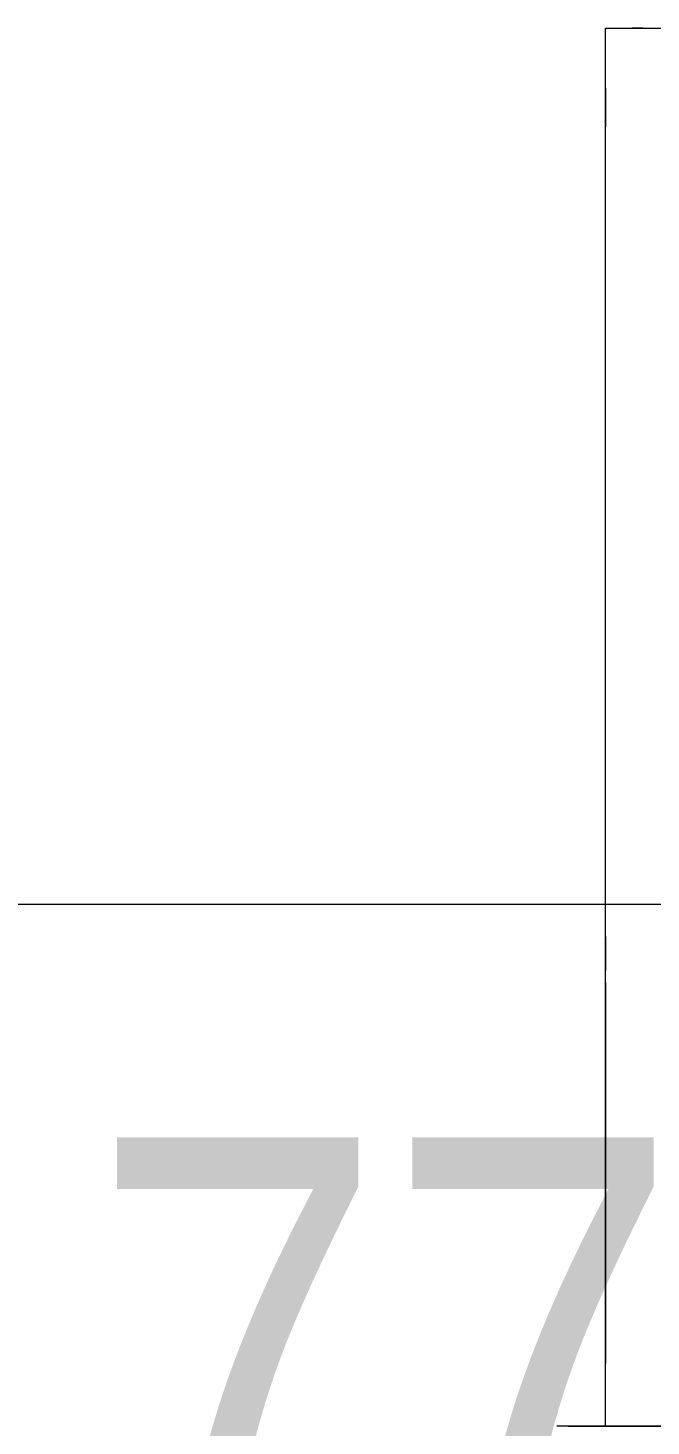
# Model space of a CAD drawing. Header units: millimetres. Extents: x -22227 to 20275, y 15053 to 61060.
# Drawn here: x -8809 to -8363, y 58947 to 59947 of the extents above; entities that cross this region are included whole.
import ezdxf

# ---------------------------------------------------------------- set-up
doc = ezdxf.new("R2010")
doc.units = ezdxf.units.MM
for name, color, linetype, lineweight in [('A-ANNO-DIMS', 7, 'Continuous', 9), ('A-ANNO-DIMS-170', 7, 'Continuous', 9), ('M-EQPM', 7, 'Continuous', 5)]:
    doc.layers.add(name, color=color, linetype=linetype, lineweight=lineweight)
doc.styles.add('Arial_1', font='arial.ttf', dxfattribs={"width": 0.8, "height": 340})
doc.dimstyles.new('AK_DIM_2_0_Arial', dxfattribs={"dimscale": 304.8, "dimtxt": 346.888196, "dimasz": 0.278871, "dimexe": 0.557743, "dimexo": 0.557743, "dimgap": 0.055774, "dimtad": 1, "dimdec": 0, "dimzin": 0, "dimdsep": 46, "dimtxsty": 'Arial_1', "dimblk1": 'OBLIQUE', "dimblk2": 'OBLIQUE', "dimsah": 1, "dimcen": 0.09, "dimadec": 0, "dimazin": 0, "dimtfac": 1, "dimtdec": 4, "dimtix": 1, "dimtmove": 0, "dimatfit": 3, "dimfxl": 1, "dimtvp": 1, "dimtolj": 1, "dimtzin": 0, "dimarcsym": 2})

# ---------------------------------------------------------------- blocks, each defined once
blk = doc.blocks.new('DanNong_VRV_1 QUẠT - OD-A-12_1-2147179-MẶT BẰNG HỆ THỐNG GIÓ TƯƠI')
at = {"layer": 'M-EQPM'}
for p, q in [((-525, -311.8), (-525, 688.2)), ((-525, 688.2), (655, 688.2)), ((-525, 688.2), (655, 688.2)), ((-525, -311.8), (-525, 688.2)), ((-516.4, 688.2), (655, 688.2)), ((-498.9, 688.2), (-505.9, 688.2)), ((-498.9, 688.2), (-505.9, 688.2)), ((-498.9, 688.2), (-505.9, 688.2)), ((-498.9, 688.2), (-505.9, 688.2)), ((-497.9, 688.2), (-503.9, 688.2)), ((-497.9, 688.2), (-503.9, 688.2)), ((-525, 645.2), (-525, 617.4)), ((-525, 645.2), (-525, 617.4)), ((-525, 633.5), (-525, 624.5)), ((-525, 633.5), (-525, 624.5)), ((-525, 626.5), (-525, 617.5)), ((-525, 626.5), (-525, 617.5)), ((-525, 616.5), (-525, 622.2)), ((-525, -273.6), (-525, 616.5)), ((-525, 38.4), (-525, 616.5)), ((-525, 38.4), (-525, 28.4)), ((-525, 28.4), (-525, 38.4)), ((-525, 38.4), (-525, 28.4)), ((-525, 28.4), (-525, 38.4)), ((-525, 28.4), (-525, 14)), ((-525, 28.4), (-525, 14)), ((-525, 28.4), (-525, 14)), ((-525, 28.4), (-525, 14)), ((-525, 5.4), (-525, 0.4)), ((-525, 5.4), (-525, 0.4)), ((-525, 5.4), (-525, 0.4)), ((-525, 5.4), (-525, 0.4)), ((-525, 5.4), (-525, 0.4)), ((-525, 5.4), (-525, 0.4)), ((-525, 5.4), (-525, 0.4)), ((-525, 5.4), (-525, 0.4)), ((-525, 5.4), (-525, 0.4)), ((-525, 5.4), (-525, 0.4)), ((-525, -239.6), (-525, 0.4)), ((-525, 0.4), (-525, -239.6)), ((-525, -239.6), (-525, 0.4)), ((-525, 0.4), (-525, -239.6)), ((-525, -239.6), (-525, 0.4)), ((-525, 0.4), (-525, -239.6)), ((-525, -239.6), (-525, 0.4)), ((-525, 0.4), (-525, -239.6)), ((-525, 0.4), (-525, -4.6)), ((-525, -239.6), (-525, 0.4)), ((-525, 0.4), (-525, -239.6)), ((-525, -239.6), (-525, 0.4)), ((-525, 0.4), (-525, -239.6)), ((-525, -239.6), (-525, 0.4)), ((-525, 0.4), (-525, -239.6)), ((-525, -239.6), (-525, 0.4)), ((-525, 0.4), (-525, -239.6)), ((-525, -239.6), (-525, 0.4)), ((-525, 0.4), (-525, -239.6)), ((-525, -239.6), (-525, 0.4)), ((-525, 0.4), (-525, -239.6)), ((-525, -190.2), (-525, -4.6)), ((-525, -4.6), (-525, -190.2)), ((-525, -127.9), (-525, -158.2)), ((-525, -190.2), (-525, -195.2)), ((-525, -239.3), (-525, -267.1)), ((-525, -239.3), (-525, -267.1)), ((-525, -239.3), (-525, -267.1)), ((-525, -239.3), (-525, -267.1)), ((-525, -239.3), (-525, -267.1)), ((-525, -239.3), (-525, -267.1)), ((-525, -239.6), (-525, -244.6)), ((-525, -239.6), (-525, -244.6)), ((-525, -239.6), (-525, -244.6)), ((-525, -239.6), (-525, -244.6)), ((-525, -239.6), (-525, -244.6)), ((-525, -239.6), (-525, -244.6)), ((-525, -239.6), (-525, -244.6)), ((-525, -239.6), (-525, -244.6)), ((-525, -239.6), (-525, -244.6)), ((-525, -239.6), (-525, -244.6)), ((-525, -244.1), (-525, -241.7)), ((-525, -252.7), (-525, -261.7)), ((-525, -252.7), (-525, -261.7)), ((-550.1, -311.8), (-559.7, -311.8)), ((-444.6, -311.8), (-551.6, -311.8)), ((-551.6, -311.8), (-517, -311.8)), ((-550.1, -311.8), (-540.5, -311.8)), ((-525, -311.8), (655, -311.8)), ((-517, -311.8), (-444.6, -311.8)), ((-498.5, -311.8), (-513.8, -311.8)), ((-508.6, -311.8), (485.5, -311.8)), ((-498.5, -311.8), (-483.1, -311.8))]:
    blk.add_line(p, q, dxfattribs=at)
blk = doc.blocks.new('AK-SGS-M3-Hrvt_rvt-1-MẶT BẰNG HỆ THỐNG GIÓ TƯƠI')
at = {"layer": 'M-EQPM', "color": 4, "lineweight": 18, "true_color": 0x00ffff}
blk.add_blockref('DanNong_VRV_1 QUẠT - OD-A-12_1-2147179-MẶT BẰNG HỆ THỐNG GIÓ TƯƠI', (-7870.9, 59258.7), dxfattribs=at)
blk = doc.blocks.new('DIMBLOCK2-MẶT BẰNG HỆ THỐNG GIÓ TƯƠI')
at = {"layer": 'A-ANNO-DIMS-170'}
for p, q in [((-12198.6, 58695), (-12198.6, 58865)), ((-4498.6, 58695), (-4498.6, 58865)), ((-12198.6, 58695), (-12156.1, 58737.5)), ((-4498.6, 58695), (-4456.1, 58737.5)), ((-12198.6, 58695), (-12241.1, 58652.5)), ((-12198.6, 58695), (-4498.6, 58695)), ((-12198.6, 58695), (-12198.6, 58585.1)), ((-4498.6, 58695), (-4541.1, 58652.5)), ((-4498.6, 58695), (-4498.6, 58585.1))]:
    blk.add_line(p, q, dxfattribs=at)
at = {"layer": 'A-ANNO-DIMS-170', "color": 0, "insert": (-8764.9, 59153.4), "char_height": 340, "width": 999.038, "attachment_point": 1, "line_spacing_factor": 0.941778, "style": 'Arial_1'}
blk.add_mtext('7700', dxfattribs=at)
blk = doc.blocks.new('_Oblique')
at = {"color": 0, "linetype": 'ByBlock', "lineweight": -2}
blk.add_line((-0.5, -0.5), (0.5, 0.5), dxfattribs=at)
blk = doc.blocks.new('DIMBLOCK5-MẶT BẰNG HỆ THỐNG GIÓ TƯƠI')
at = {"layer": 'A-ANNO-DIMS-170'}
for p, q in [((-20048.6, 59320.2), (-20048.6, 59490.2)), ((10901.4, 59320.2), (10901.4, 59490.2)), ((-20048.6, 59320.2), (-20006.1, 59362.7)), ((10901.4, 59320.2), (10943.9, 59362.7)), ((-20048.6, 59320.2), (-20091.1, 59277.7)), ((-20048.6, 59320.2), (10901.4, 59320.2)), ((-20048.6, 59320.2), (-20048.6, 59210.3)), ((10901.4, 59320.2), (10858.9, 59277.7)), ((10901.4, 59320.2), (10901.4, 59210.3))]:
    blk.add_line(p, q, dxfattribs=at)
at = {"layer": 'A-ANNO-DIMS-170', "color": 0, "insert": (-5093.9, 59778.6), "char_height": 340, "width": 1248.798, "attachment_point": 1, "line_spacing_factor": 0.941778, "style": 'Arial_1'}
blk.add_mtext('30950', dxfattribs=at)

msp = doc.modelspace()

# ---------------------------------------------------------------- block references
at = {"lineweight": 5}
msp.add_blockref('AK-SGS-M3-Hrvt_rvt-1-MẶT BẰNG HỆ THỐNG GIÓ TƯƠI', (0, 0), dxfattribs=at)

# ---------------------------------------------------------------- dimensions: what is measured, and where the dimension line sits
at = {"layer": 'A-ANNO-DIMS'}
for base, p1, p2, override, picture, middle in [((10901.4, 59320.2), (-20048.6, 59380.3), (10901.4, 59380.3), {"dimpost": '<>', "dimfxl": 30950}, 'DIMBLOCK5-MẶT BẰNG HỆ THỐNG GIÓ TƯƠI', (-4573.6, 59510.9)), ((-4498.6, 58695), (-12198.6, 58755.1), (-4498.6, 58755.1), {"dimpost": '<>', "dimfxl": 7700}, 'DIMBLOCK2-MẶT BẰNG HỆ THỐNG GIÓ TƯƠI', (-8348.6, 58885.6))]:
    dim = msp.add_linear_dim(base=base, p1=p1, p2=p2, dimstyle='AK_DIM_2_0_Arial', override=override, dxfattribs=at)
    dim.commit()
    dim.dimension.update_dxf_attribs({"geometry": picture, "text_midpoint": middle})

doc.saveas('drawing.dxf')
